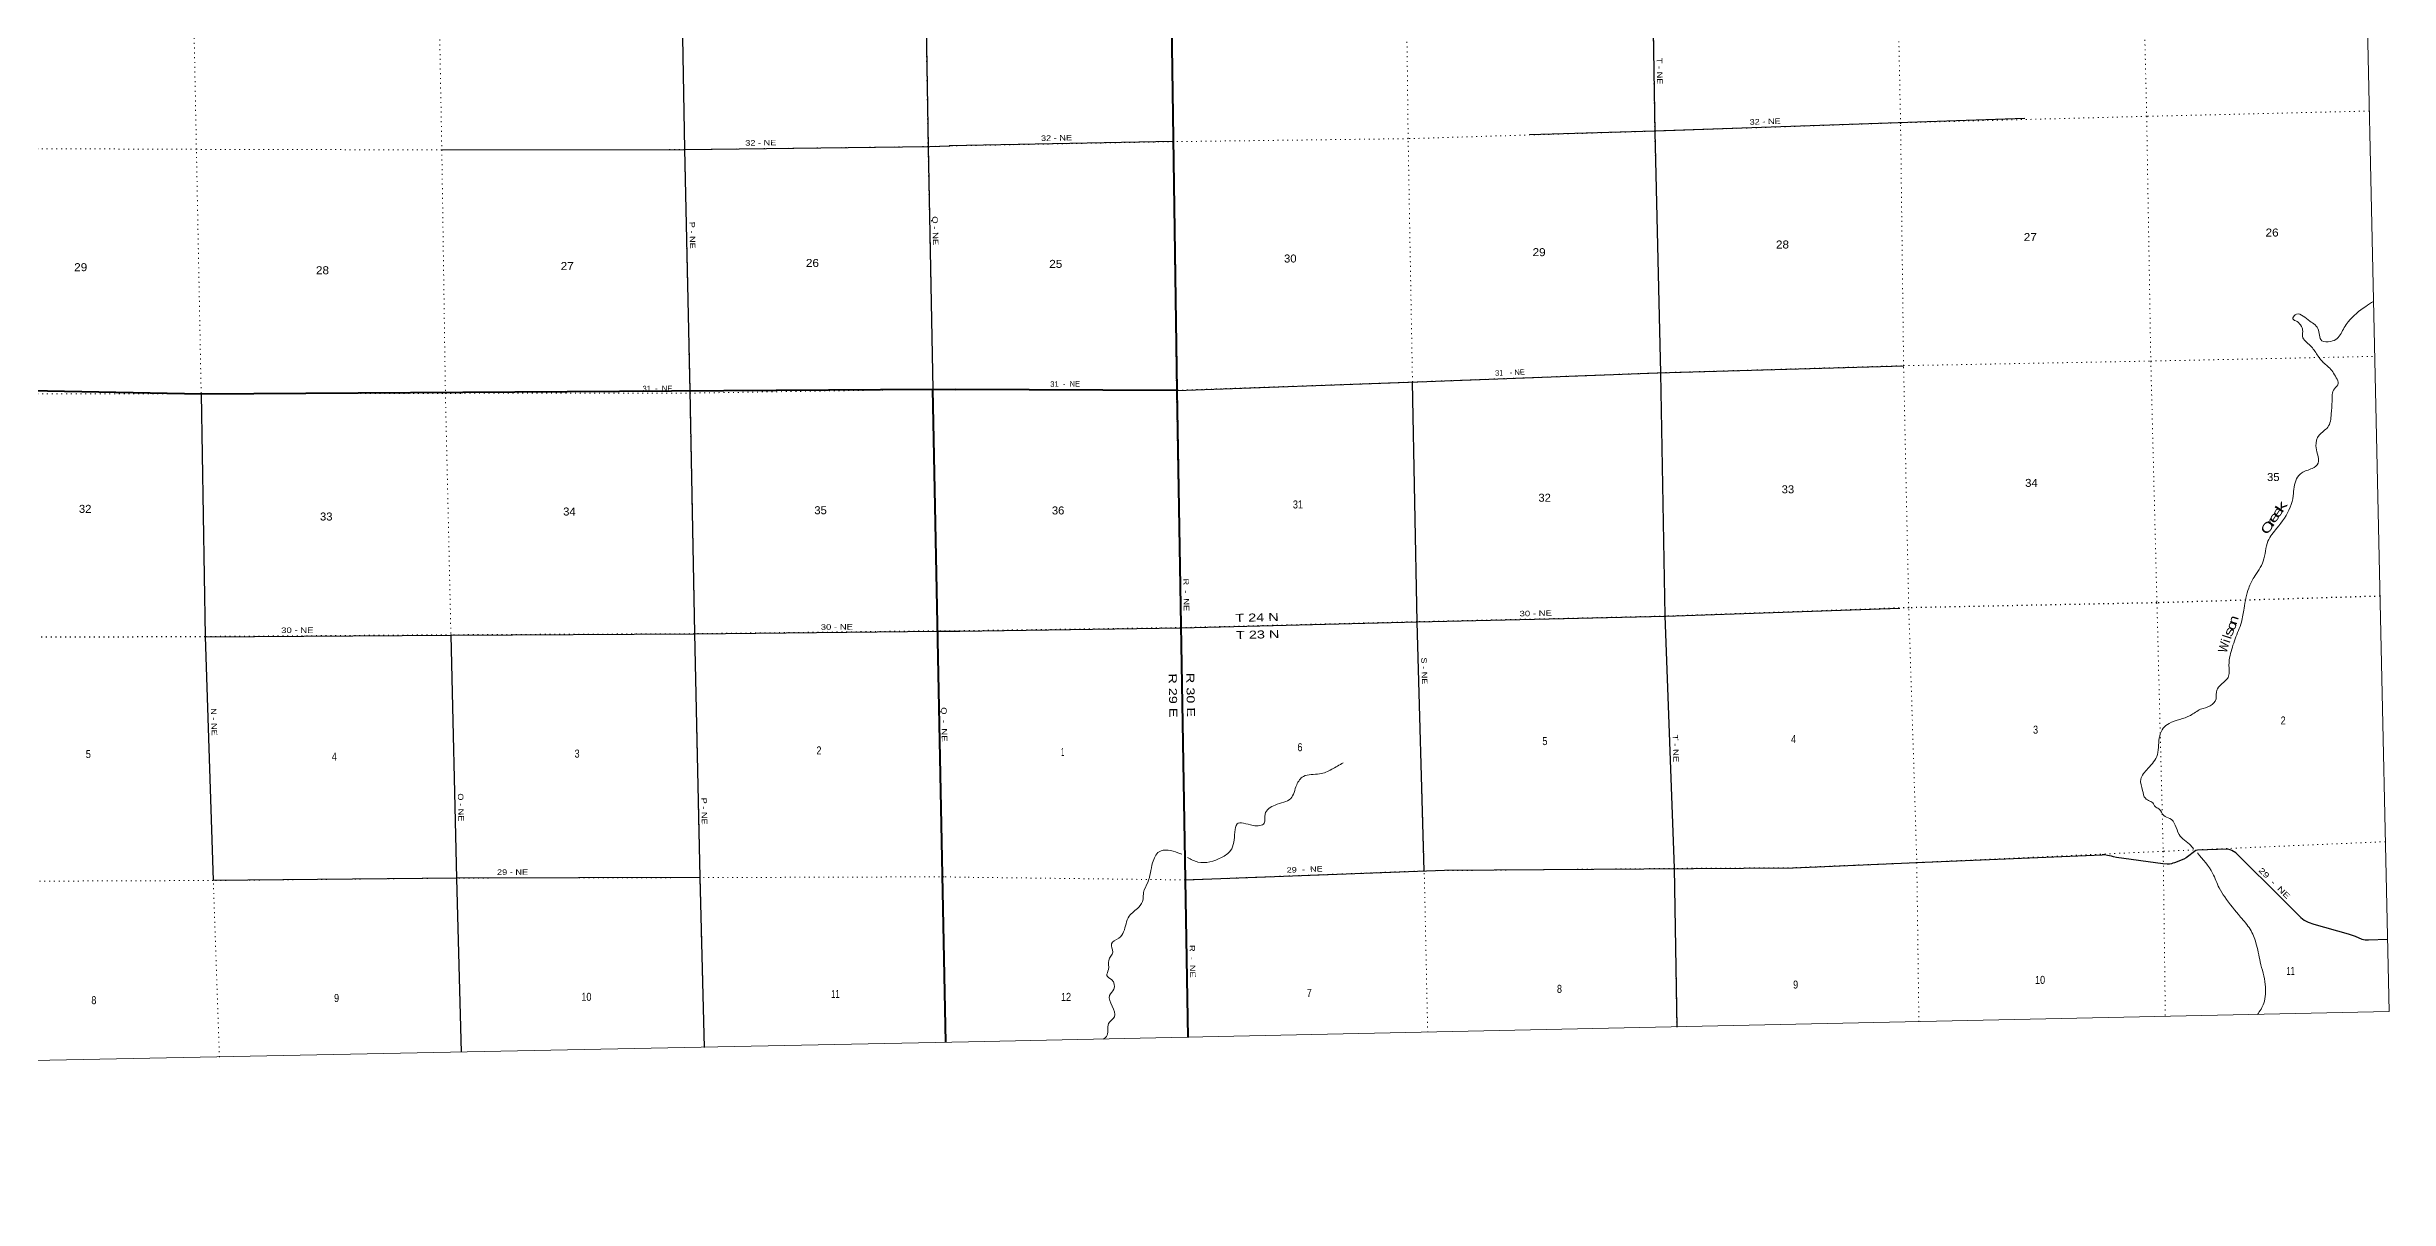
# Model space of a CAD drawing. Header units: feet. Extents: x 246606 to 497223, y 1368 to 189004.
# Drawn here: x 445989 to 497223, y 1368 to 26582 of the extents above; entities that cross this region are included whole.
import ezdxf
from ezdxf.enums import TextEntityAlignment as Align

# ---------------------------------------------------------------- set-up
doc = ezdxf.new("R2010")
doc.units = ezdxf.units.FT
doc.header["$LTSCALE"] = 70
doc.linetypes.add('DOTTED', pattern=[1.5, 0.3, -1.2])
for name, color, linetype, lineweight in [('26', 7, 'Continuous', 40), ('29', 7, 'Continuous', 25), ('30', 7, 'Continuous', 25), ('39', 7, 'Continuous', 13), ('4', 7, 'Continuous', 13), ('6', 7, 'DOTTED', 25), ('7', 7, 'DOTTED', 13)]:
    doc.layers.add(name, color=color, linetype=linetype, lineweight=lineweight)
doc.layers.add('27', color=7, linetype='Continuous')
doc.layers.add('41', color=7, linetype='Continuous')

msp = doc.modelspace()

# ---------------------------------------------------------------- linework, layer by layer
at = {"layer": '26'}
msp.add_line((465649.87, 4797.62), (465369.84, 19089.45), dxfattribs=at)
for points in [[(470324.21, 46117.77), (470318.03, 45668.95), (470706.76, 19064.21), (465856.44, 19087.66)], [(434795.35, 18882.58), (438904.89, 18943.64), (444372.83, 19114.73), (444595.5, 19105.05), (444873.93, 19078.74), (449372.12, 18986.68), (465369.84, 19089.45), (465856.44, 19087.66)], [(470706.76, 19064.21), (470888.16, 8353.44), (470946.51, 4908.68)]]:
    msp.add_lwpolyline(points, dxfattribs=at)
at = {"layer": '29'}
msp.add_line((470627.23, 24507.18), (465727.02, 24414.17), dxfattribs=at)
for points in [[(480806.26, 50994.96), (480876.1, 46240.68), (480916.27, 40697.07), (480975.16, 35379.61), (481071.39, 30093.21), (481159.69, 24717.95), (481287.81, 19438.31), (481382.55, 14129.71), (481584.39, 8611.88), (481640.08, 5134.13)], [(459502.98, 50550.96), (459577.76, 45923.62), (459647.63, 40327.26), (459658.45, 40122.81), (459758.06, 34989.06), (459844.74, 29654.92), (459939.19, 24343.04), (460053.32, 19063.61), (460157.86, 13745.76), (460270.56, 8413.86), (460366.79, 4689.75)], [(464939.94, 46021.49), (465097.01, 35019.65), (465177.24, 29725.81), (465265.99, 24385.64), (465369.84, 19089.45)], [(489252.28, 25013.27), (481145.24, 24735.77), (478420.64, 24652.85)], [(454628.13, 24326.81), (459945.31, 24333), (465303.92, 24398.06), (465746.51, 24414.91)], [(470706.76, 19064.21), (475976.34, 19252), (481227.5, 19447.05), (486604.35, 19605.37)], [(449365.63, 18986.67), (449453.98, 13678.31), (449629.07, 8340.85)], [(476117.01, 8552.88), (475958.66, 13994.67), (475858.92, 19247.64)], [(465959.67, 13799.77), (470799.02, 13867.54), (475966.57, 13998.88), (481398.76, 14122.01), (486521.17, 14298.7)], [(449454.05, 13674.25), (454836.98, 13711.29), (460167.99, 13735.76), (465475.29, 13798.56), (465959.67, 13799.77)], [(454827.04, 13711.24), (454951.62, 8385.45), (455049.2, 4582.5)], [(470888.16, 8353.44), (476168.89, 8554.91), (476561.24, 8570.25), (484189.94, 8621.1), (484709.6, 8640.35), (486894.11, 8736.64), (490941.95, 8904.02)], [(494837.82, 7985.35), (493943.79, 8874.24), (493918.95, 8893.21), (493867.46, 8942.53), (493780.85, 8995.49), (493747.17, 9012.34), (493687.02, 9024.38), (493029.8, 9001.67), (492995.77, 8996.63), (492780.88, 8835.2), (492730.85, 8809.45), (492530.07, 8729.27), (492491, 8716.66), (492458.83, 8707.67), (492416.65, 8701.52), (492367.49, 8700.26), (492269.63, 8704.16), (491258.37, 8846.65), (491196.97, 8860.69), (491148.86, 8870.32), (491064.65, 8889.58), (490994.88, 8901.61), (490941.95, 8904.02)], [(460270.77, 8403.86), (454959.57, 8391.57), (449629.07, 8340.85)], [(494837.82, 7985.35), (495287.58, 7529.95), (495361.96, 7475.71), (495448.9, 7431.58), (495577.04, 7382.97), (496323.69, 7175.12), (496481.69, 7121.62), (496627.76, 7059.84), (496696.6, 7045.69), (496771.06, 7040.33), (497188.1, 7056.2)]]:
    msp.add_lwpolyline(points, dxfattribs=at)
at = {"layer": '39'}
for points in [[(496880.71, 21012.96), (496709.56, 20902.73), (496329.42, 20565.64), (496238.64, 20438.11), (496084.8, 20197.92), (495943.91, 20135.61), (495748.49, 20152.52), (495664.5, 20416.54), (495452.02, 20606.47), (495163.5, 20715.68), (495117.69, 20631.73), (495207.91, 20569.61), (495303.36, 20465.27), (495329.56, 20393.36), (495327.72, 20248.06), (495500.44, 20042.93), (495650.96, 19841.23), (495805.15, 19651.73), (495897.78, 19575.56), (496067.36, 19340.08), (496109.12, 19216.14), (496026.03, 19100.92), (495973.58, 18829.18), (495957.57, 18548.33), (495879.54, 18257.75), (495691.59, 18085.22), (495619.97, 17851.29), (495653.26, 17672.65), (495669.06, 17473.36), (495541.73, 17358.96), (495309.46, 17259.88), (495143.54, 16950.78), (495124.97, 16758.63), (495057.89, 16506.67), (494767.58, 16050.97), (494570.78, 15767.25), (494468.89, 15328.75), (494268.1, 14974.32), (494150.29, 14739.14), (494050.52, 14296.66), (493990.91, 13994.47), (493854.79, 13627.67), (493744.78, 13261.57), (493718.64, 13053.08), (493711.57, 12810.81), (493548.07, 12626.84), (493451.15, 12503.18), (493436.48, 12315.17), (493308.31, 12160.4), (493099.44, 12086.17), (492876.19, 11953.04), (492409.05, 11774.98), (492281.38, 11672.68), (492179.46, 11304.79), (492153.38, 11094.28), (491947.06, 10792.15), (491789.09, 10555.88), (491828.32, 10310.83), (491891.55, 10139.05), (491985.73, 10079.06), (492069.87, 10018.79), (492101.62, 9963.17), (492187.59, 9909.01), (492294.36, 9760.59), (492422.73, 9699.51), (492545.52, 9553.55), (492627.82, 9347.99), (492886.04, 9104.82), (492946.59, 9035.82)], [(474344.79, 10917.34), (474093.72, 10773.37), (473829.32, 10673.42), (473473.21, 10617.39), (473327.78, 10433.92), (473195.77, 10133.8), (472854.21, 9991.42), (472636.96, 9789.86), (472614.43, 9595.59), (472374.74, 9544.73), (472022.04, 9579.57), (471972.94, 9400.72), (471882.16, 8994.79), (471681.58, 8842.1), (471167.89, 8745.5), (470937.04, 8845.2)], [(470814.43, 8914.32), (470727.91, 8949.46), (470317.33, 8970.63), (470175.6, 8728.76), (470069.39, 8300.23), (469977.34, 8077.85), (469965.52, 7930.26), (469872.13, 7754.24), (469660.72, 7558.9), (469541.98, 7216.77), (469435.37, 7080.75), (469274.26, 6953.33), (469303.53, 6774.58), (469214.33, 6592.62), (469210.05, 6392.79), (469175.62, 6262.75), (469284.96, 6164.84), (469328.87, 5966.31), (469234.43, 5826.58), (469340.36, 5359.4), (469212.07, 5208.67), (469198.3, 5059.01), (469166, 4924.99), (469101.19, 4870.02)], [(493027.54, 8943.27), (493361.75, 8498.36), (493505.6, 8179.47), (493625.88, 7980.99), (493974.21, 7540.55), (494180.87, 7273.79), (494310.02, 6976.7), (494402.45, 6559.59), (494513.09, 6068.34), (494517.25, 5854.61), (494480.78, 5655.93), (494341.25, 5408.07)]]:
    msp.add_spline(points, degree=3, dxfattribs=at)
at = {"layer": '4'}
msp.add_lwpolyline([(246606.45, 184933.96), (277430.77, 185294.38), (308254.57, 185697.19), (339077.78, 186142.4), (369900.35, 186630.01), (400722.22, 187160.02), (431543.33, 187732.43), (462363.63, 188347.22), (493183.04, 189004.41), (497222.97, 5471.78), (466151.09, 4809.2), (435078.34, 4189.37), (404004.75, 3612.28), (372930.4, 3077.93), (341855.35, 2586.32), (310779.64, 2137.47), (279703.36, 1731.35), (248626.54, 1367.98)], close=True, dxfattribs=at)
at = {"layer": '6'}
for points in [[(470946.51, 4908.68), (470888.16, 8353.44), (470795.32, 13866.35), (470703.9, 19067.08), (470627.23, 24507.18), (470548.71, 29804.34), (470471.85, 35141.4), (470394.52, 40433.92), (470324.21, 46117.77)], [(497022.9, 14561.25), (492143.9, 14416.58), (486716.08, 14308.09), (481379.91, 14119.13), (475958.28, 13997.56), (470795.32, 13867.56), (465959.67, 13799.77)], [(465959.67, 13799.77), (465489.71, 13798.56), (460155.43, 13734.83), (454836.98, 13711.29), (449454.05, 13674.25), (444114.47, 13655.22), (439053.38, 13705.99), (434898.61, 13520.29)]]:
    msp.add_lwpolyline(points, dxfattribs=at)
at = {"layer": '7'}
for points in [[(480806.26, 50994.96), (480873.49, 46407.98), (480916.23, 40703.18), (480976.92, 35385.46), (481074.36, 30087.23), (481158.57, 24737.25), (481288.48, 19448.65), (481387.13, 14116.73), (481585.91, 8609.62), (481640.08, 5134.13)], [(486936.5, 5247.7), (486890.09, 8795.42), (486714.87, 14304.48), (486602.34, 19600.58), (486535.91, 24896.32), (486425.63, 30311.71), (486307.11, 35532.32), (486245.39, 40854.04), (486239.73, 46562.05), (486077.37, 51106.77)], [(491451.15, 51225.43), (491521.75, 46696.86), (491579.49, 40959.32), (491660.61, 35656.09), (491795.84, 30305.83), (491919.05, 25062.06), (492009.31, 19706.44), (492143.9, 14416.58), (492280.73, 8979.51), (492327.12, 5364.55)], [(449763.55, 4477.96), (449629.07, 8340.85), (449454.05, 13674.25), (449363.7, 19005.92), (449260.06, 24339.43), (449155.98, 29628.19), (449063.85, 34923.17), (449025.58, 40120), (448960.33, 45711.92), (448865.42, 50336.64)], [(454167.67, 50442.84), (454261.06, 45818.41), (454316.91, 40235.92), (454424.74, 34963.36), (454526.75, 29678.61), (454628.13, 24326.81), (454706.2, 19015.93), (454827.04, 13711.24), (454949.16, 8389.18), (455051.47, 4579.21)], [(460366.79, 4689.75), (460270.77, 8403.86), (460155.43, 13732.43), (460052.67, 19005.93), (459936.7, 24333.55), (459844.81, 29650.8), (459755.2, 35012.86), (459651.63, 40279.79), (459576.1, 45919.46), (459502.98, 50550.96)], [(464860.69, 50660.8), (464939.94, 46021.49), (465020.7, 40364.62), (465097.29, 35033.32), (465177.03, 29739.84), (465263.16, 24398.5), (465369.84, 19089.45), (465475.29, 13798.56), (465579.26, 8420.44), (465649.87, 4797.62)], [(476192.37, 5018.65), (476117.01, 8552.88), (475958.28, 14001.17), (475858.92, 19247.64), (475765.45, 24570.78), (475699.65, 29942.77), (475628.68, 35260.25), (475590.41, 40523.21), (475493.88, 46258.78)], [(496789.23, 25176.65), (491919.05, 25062.06), (486536.84, 24920.24), (481158.57, 24737.25), (475765.39, 24572.8), (470627.23, 24507.18), (465746.51, 24414.91)], [(465746.51, 24414.91), (465265.56, 24399.7), (459939.11, 24332.34), (454628.13, 24326.81), (449260.06, 24339.43), (443888.09, 24361.66), (438885.35, 24286.08), (434692.96, 24198.34)], [(465856.44, 19087.66), (470718.33, 19067.08), (475858.92, 19247.64), (481290.89, 19451.05), (486604.35, 19605.37), (492009.31, 19706.44), (496907.38, 19808.81)], [(434795.35, 18882.58), (438903.88, 18947.69), (444099.99, 18991.65), (449381.22, 18990.36), (454706.97, 18999.91), (460052.67, 19004.73), (465361.81, 19089.34), (465856.44, 19087.66)], [(497141.12, 9190.36), (492280.73, 8979.51), (486889.3, 8733.04), (484189.94, 8621.1), (481583.21, 8605.46), (476117.01, 8552.88), (470888.16, 8353.44), (466079.87, 8411.93)], [(466079.87, 8411.93), (465619.68, 8421.68), (460270.77, 8403.86), (454949.16, 8393.99), (449629.07, 8340.85), (444219.32, 8320.05), (439159.41, 8300.19), (435000.39, 8236.22)]]:
    msp.add_lwpolyline(points, dxfattribs=at)

# ---------------------------------------------------------------- texts
at = {"layer": '27'}
for rotation, p in [(0.341, (459017.28, 19044.98)), (0.574, (467936.89, 19142.57))]:
    msp.add_text('31  -  NE', height=120, rotation=rotation, dxfattribs=at).set_placement(p)
for s, rotation, width, p in [('R  -  NE', 270.97, 1.25, (470846.5, 14946.73)), ('Q  -  NE', 271.334, 1.3, (465549.15, 12132.14)), ('R  -  NE', 270.97, 1.25, (470982.33, 6927.39))]:
    msp.add_text(s, height=120, rotation=rotation, dxfattribs=dict(at, width=width)).set_placement(p)
at = {"layer": '30'}
for s, rotation, width, p in [('T - NE', 270.941, 1.25, (481207.83, 26049.11)), ('32 - NE', 1.087, 1.25, (468074.15, 24528.73)), ('32 - NE', 1.96, 1.25, (483575.27, 24888.99)), ('32 - NE', 0.696, 1.25, (461605.86, 24423.17)), ('P - NE', 271.238, 1.25, (460049.97, 22457.56)), ('Q - NE', 271.565, 1.3, (465363.66, 22555.5)), ('30 - NE', 0.394, 1.3, (451467.81, 13758.11)), ('30 - NE', 0.458, 1.3, (463269.78, 13830.56)), ('30 - NE', 1.298, 1.3, (478557.01, 14127.61)), ('S - NE', 271.667, 1.25, (476059.84, 12924.09)), ('N - NE', 271.879, 1.25, (449585.35, 11808.44)), ('T - NE', 272.095, 1.3, (481558.76, 11227.52)), ('O - NE', 271.34, 1.25, (454985.29, 9939.7)), ('P - NE', 271.211, 1.25, (460310.08, 9856.6)), ('29 - NE', 0.133, 1.25, (456175.45, 8464.38))]:
    msp.add_text(s, height=120, rotation=rotation, dxfattribs=dict(at, width=width)).set_placement(p, align=Align.CENTER)
msp.add_text('31   - NE', height=120, rotation=2.127, dxfattribs=at).set_placement((477993.8, 19396.99), align=Align.CENTER)
for rotation, width, p in [(2.185, 1.25, (473109.12, 8508.22)), (315.234, 1.4, (494357.12, 8551.44))]:
    msp.add_text('29  -  NE', height=120, rotation=rotation, dxfattribs=dict(at, width=width)).set_placement(p)
at = {"layer": '41'}
for s, rotation, width, p in [('e', 56.187, 1.6, (494781.86, 16235.09)), ('e', 57.218, 1.55, (494860.99, 16349.69)), ('k', 57.218, 1.8, (494943.95, 16465.96)), ('C', 54.907, 1.45, (494634.15, 16004.08)), ('r', 54.907, 1.85, (494716.24, 16125.37)), ('s', 68.832, 1.45, (493812.81, 13751.31)), ('o', 68.259, 1.25, (493867.38, 13883.71)), ('n', 72.934, 1.25, (493908.24, 14012.29)), ('W', 74.705, 0.9, (493696.9, 13418.47))]:
    msp.add_text(s, height=200, rotation=rotation, dxfattribs=dict(at, width=width)).set_placement(p, align=Align.CENTER)
for s, p in [('i', (493743.46, 13555.27)), ('l', (493771.88, 13641.78))]:
    msp.add_text(s, height=200, rotation=71.84, dxfattribs=at).set_placement(p, align=Align.CENTER)
at = {"layer": '6', "width": 1.35}
for s, rotation, p in [('T 24 N', 1.456, (471987.79, 13997.79)), ('T 23 N', 1.456, (472001.89, 13622.9)), ('R 29 E', 270.97, (470526.4, 12871.76)), ('R 30 E', 270.97, (470911.47, 12882.6))]:
    msp.add_text(s, height=175, rotation=rotation, dxfattribs=at).set_placement(p)
at = {"layer": '7'}
for s, width, p in [('26', 1.1, (494519.13, 22431.15)), ('30', 1.05, (473050.71, 21862.74)), ('29', 1.1, (478486.34, 22001.64)), ('28', 1.1, (483809.55, 22169.26)), ('27', 1.1, (489229.72, 22331.81)), ('29', 1.1, (446585.75, 21673.25)), ('28', 1.1, (451874.22, 21606)), ('27', 1.1, (457227.74, 21698.09)), ('26', 1.1, (462591.3, 21765.57)), ('25', 1.1, (467914.39, 21745.53)), ('33', 1.05, (483934.96, 16813.18)), ('34', 1.05, (489261.86, 16953.23)), ('35', 1.05, (494552.06, 17081.78)), ('32', 1.05, (446690.59, 16384.62)), ('33', 1.05, (451963.7, 16217.6)), ('34', 1.05, (457282.07, 16326.9)), ('35', 1.05, (462775.75, 16354.81)), ('36', 1.05, (467971.65, 16350.45)), ('31', 0.85, (473243.16, 16481.84)), ('32', 1.05, (478613.93, 16628.56)), ('2', 0.85, (494848.83, 11754.88)), ('2', 0.85, (462821.01, 11099.54)), ('6', 0.85, (473342.92, 11169.47)), ('5', 0.85, (478700.65, 11303.43)), ('4', 0.85, (484139.61, 11345.81)), ('3', 0.85, (489433.1, 11553.29)), ('5', 0.85, (446840.11, 11020.09)), ('4', 0.85, (452222.64, 10966.38)), ('3', 0.85, (457530.91, 11030.06)), ('1', 0.4, (468175.57, 11066.55)), ('9', 0.85, (484185.15, 5975.97)), ('10', 0.85, (489476.52, 6078.98)), ('11', 0.65, (494976.39, 6273.39)), ('8', 0.85, (446961.94, 5634.69)), ('9', 0.85, (452270.39, 5682.89)), ('10', 0.85, (457679.38, 5708.36)), ('11', 0.65, (463145.28, 5771.24)), ('12', 0.85, (468171, 5707.38)), ('7', 0.85, (473547.28, 5793.61)), ('8', 0.85, (479019.54, 5882.65))]:
    msp.add_text(s, height=175, dxfattribs=dict(at, width=width)).set_placement(p)

doc.saveas('drawing.dxf')
